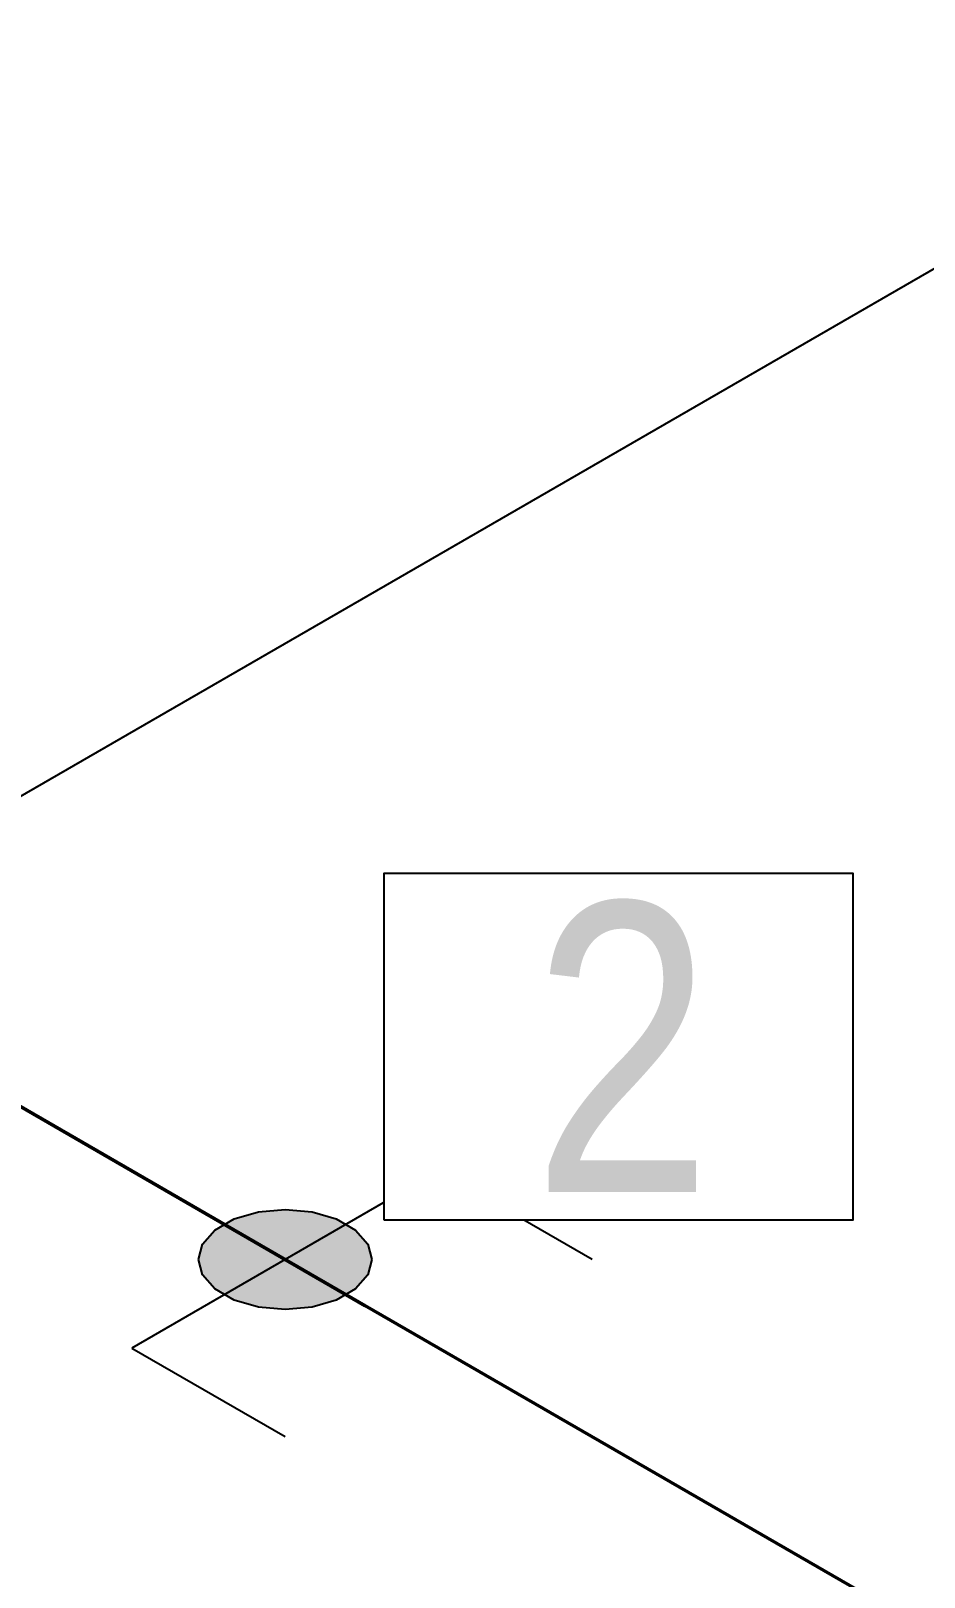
# Model space of a CAD drawing. Header units: millimetres. Extents: x 0 to 594, y 0 to 420.
# Drawn here: x 132.95 to 140.66, y 346.92 to 360.28 of the extents above; entities that cross this region are included whole.
import ezdxf
from ezdxf.enums import TextEntityAlignment as Align

# ---------------------------------------------------------------- set-up
doc = ezdxf.new("R2010")
doc.units = ezdxf.units.MM
doc.header["$LTSCALE"] = 0.25
for name, color, linetype in [('용접', 1, 'Continuous'), ('주석', 7, 'Continuous'), ('치수', 1, 'Continuous')]:
    doc.layers.add(name, color=color, linetype=linetype)
doc.layers.add('파이프 작은 보어', color=30, linetype='Continuous', lineweight=50)
doc.styles.add('AdskIsoAnnotation', font='arial.ttf', dxfattribs={"width": 0.8, "height": 1})
doc.styles.add('AdskIsoMetric', font='arial.ttf', dxfattribs={"width": 0.8, "height": 2.5})
doc.styles.add('AdskIsoMetric-30', font='arial.ttf', dxfattribs={"width": 0.8, "height": 2.5})
doc.styles.add('AdskIsoMetric30', font='arial.ttf', dxfattribs={"width": 0.8, "oblique": 30, "height": 2.5})
doc.dimstyles.new('AdskIsoMetric', dxfattribs={"dimtxt": 2.5, "dimasz": 2.5, "dimexe": 1, "dimexo": 2, "dimgap": 0.8, "dimtad": 1, "dimdec": 0, "dimrnd": 1, "dimzin": 0, "dimdsep": 46, "dimtxsty": 'AdskIsoMetric', "dimcen": 0, "dimclrt": 7, "dimadec": 0, "dimazin": 0, "dimtfac": 1, "dimtdec": 0, "dimtmove": 1, "dimatfit": 3, "dimfxl": 0, "dimfrac": 2, "dimtolj": 1, "dimtzin": 0, "dimarcsym": 0})

# ---------------------------------------------------------------- blocks, each defined once
blk = doc.blocks.new('*D71')
at = {"layer": 'Defpoints', "color": 0}
for p in [(143.521, 371.866), (130.531, 364.366), (130.531, 352.324)]:
    blk.add_point(p, dxfattribs=at)
at = {"layer": '치수', "color": 0, "lineweight": -2}
for p, q in [((132.531, 365.52), (144.521, 372.443)), ((143.521, 362.324), (143.521, 369.366)), ((132.531, 353.478), (144.521, 360.401))]:
    blk.add_line(p, q, dxfattribs=at)
at = {"layer": '치수', "color": 0}
for points in [[(143.105, 369.366), (143.938, 369.366), (143.521, 371.866)], [(143.105, 362.324), (143.938, 362.324), (143.521, 359.824)]]:
    blk.add_solid(points, dxfattribs=at)
at = {"layer": '치수', "color": 7, "insert": (141.254, 364.536), "char_height": 2.5, "attachment_point": 5, "rotation": 90, "style": 'AdskIsoMetric-30'}
blk.add_mtext('\\A1;1982', dxfattribs=at)
blk = doc.blocks.new('*D72')
at = {"layer": 'Defpoints', "color": 0}
for p in [(143.521, 359.824), (130.531, 352.324), (151.45, 340.246)]:
    blk.add_point(p, dxfattribs=at)
at = {"layer": '치수', "color": 0, "lineweight": -2}
for p, q in [((132.531, 353.478), (144.521, 360.401)), ((162.275, 348.996), (145.687, 358.574)), ((153.45, 341.401), (165.44, 348.323))]:
    blk.add_line(p, q, dxfattribs=at)
at = {"layer": '치수', "color": 0}
for points in [[(145.895, 358.934), (145.478, 358.213), (143.521, 359.824)], [(162.484, 349.357), (162.067, 348.635), (164.44, 347.746)]]:
    blk.add_solid(points, dxfattribs=at)
at = {"layer": '치수', "color": 7, "insert": (156.226, 355.081), "char_height": 2.5, "attachment_point": 5, "rotation": 330, "style": 'AdskIsoMetric30'}
blk.add_mtext('\\A1;424', dxfattribs=at)
blk = doc.blocks.new('엘보우-20-Iso2DSkew90')
at = {"color": 0, "linetype": 'ByBlock', "lineweight": -2, "extrusion": (0.707107, 0.408248, -0.57735)}
for p, q in [((0, 0.798), (0, 6.124)), ((5.303, -3.062), (0.691, -0.399))]:
    blk.add_line(p, q, dxfattribs=at)
at = {"linetype": 'ByBlock', "extrusion": (-1.79415e-16, 8.87111e-17, -1)}
blk.add_ellipse((0.691, 0.399), major_axis=(-0.489, 0.846), ratio=0.57735, start_param=3.926991, end_param=5.497787, dxfattribs=at)
blk = doc.blocks.new('SocketWeld-2-IsoLeft')
blk.add_hatch(color=256).paths.add_polyline_path([(0.04045, 0.01697), (0.0406, 0.0168), (0.04074, 0.01664), (0.04089, 0.01648), (0.04103, 0.01631), (0.04118, 0.01615), (0.04132, 0.01598), (0.04147, 0.01582), (0.04161, 0.01565), (0.04176, 0.01549), (0.0419, 0.01533), (0.04205, 0.01516), (0.04219, 0.015), (0.04234, 0.01483), (0.04248, 0.01467), (0.04262, 0.0145), (0.04277, 0.01434), (0.04291, 0.01418), (0.04306, 0.01401), (0.0432, 0.01385), (0.04335, 0.01368), (0.04349, 0.01352), (0.04364, 0.01335), (0.04378, 0.01319), (0.04393, 0.01303), (0.04407, 0.01286), (0.04422, 0.0127), (0.04436, 0.01253), (0.04451, 0.01237), (0.04465, 0.01221), (0.0448, 0.01204), (0.04494, 0.01188), (0.04509, 0.01171), (0.04523, 0.01155), (0.04538, 0.01138), (0.04552, 0.01122), (0.04567, 0.01106), (0.04581, 0.01089), (0.04596, 0.01073), (0.0461, 0.01056), (0.04625, 0.0104), (0.04639, 0.01023), (0.04654, 0.01007), (0.04668, 0.00991), (0.04683, 0.00974), (0.04697, 0.00958), (0.04712, 0.00941), (0.04726, 0.00925), (0.04741, 0.00908), (0.04755, 0.00892), (0.04755, 0.00892), (0.0476, 0.00874), (0.04765, 0.00856), (0.0477, 0.00837), (0.04775, 0.00819), (0.0478, 0.00801), (0.04785, 0.00783), (0.0479, 0.00765), (0.04795, 0.00746), (0.048, 0.00728), (0.04805, 0.0071), (0.0481, 0.00692), (0.04815, 0.00674), (0.0482, 0.00655), (0.04825, 0.00637), (0.0483, 0.00619), (0.04835, 0.00601), (0.0484, 0.00583), (0.04845, 0.00564), (0.0485, 0.00546), (0.04855, 0.00528), (0.0486, 0.0051), (0.04865, 0.00492), (0.0487, 0.00473), (0.04875, 0.00455), (0.0488, 0.00437), (0.04885, 0.00419), (0.0489, 0.00401), (0.04895, 0.00382), (0.049, 0.00364), (0.04905, 0.00346), (0.0491, 0.00328), (0.04915, 0.00309), (0.0492, 0.00291), (0.04925, 0.00273), (0.0493, 0.00255), (0.04935, 0.00237), (0.0494, 0.00218), (0.04945, 0.002), (0.0495, 0.00182), (0.04955, 0.00164), (0.0496, 0.00146), (0.04965, 0.00127), (0.0497, 0.00109), (0.04975, 0.00091), (0.0498, 0.00073), (0.04985, 0.00055), (0.0499, 0.00036), (0.04995, 0.00018), (0.05, 0), (0.05, 0), (0.04995, -0.00018), (0.0499, -0.00036), (0.04985, -0.00055), (0.0498, -0.00073), (0.04975, -0.00091), (0.0497, -0.00109), (0.04965, -0.00127), (0.0496, -0.00146), (0.04955, -0.00164), (0.0495, -0.00182), (0.04945, -0.002), (0.0494, -0.00218), (0.04935, -0.00237), (0.0493, -0.00255), (0.04925, -0.00273), (0.0492, -0.00291), (0.04915, -0.00309), (0.0491, -0.00328), (0.04905, -0.00346), (0.049, -0.00364), (0.04895, -0.00382), (0.0489, -0.00401), (0.04885, -0.00419), (0.0488, -0.00437), (0.04875, -0.00455), (0.0487, -0.00473), (0.04865, -0.00492), (0.0486, -0.0051), (0.04855, -0.00528), (0.0485, -0.00546), (0.04845, -0.00564), (0.0484, -0.00583), (0.04835, -0.00601), (0.0483, -0.00619), (0.04825, -0.00637), (0.0482, -0.00655), (0.04815, -0.00674), (0.0481, -0.00692), (0.04805, -0.0071), (0.048, -0.00728), (0.04795, -0.00746), (0.0479, -0.00765), (0.04785, -0.00783), (0.0478, -0.00801), (0.04775, -0.00819), (0.0477, -0.00837), (0.04765, -0.00856), (0.0476, -0.00874), (0.04755, -0.00892), (0.04755, -0.00892), (0.04741, -0.00908), (0.04726, -0.00925), (0.04712, -0.00941), (0.04697, -0.00958), (0.04683, -0.00974), (0.04668, -0.00991), (0.04654, -0.01007), (0.04639, -0.01023), (0.04625, -0.0104), (0.0461, -0.01056), (0.04596, -0.01073), (0.04581, -0.01089), (0.04567, -0.01106), (0.04552, -0.01122), (0.04538, -0.01138), (0.04523, -0.01155), (0.04509, -0.01171), (0.04494, -0.01188), (0.0448, -0.01204), (0.04465, -0.01221), (0.04451, -0.01237), (0.04436, -0.01253), (0.04422, -0.0127), (0.04407, -0.01286), (0.04393, -0.01303), (0.04378, -0.01319), (0.04364, -0.01335), (0.04349, -0.01352), (0.04335, -0.01368), (0.0432, -0.01385), (0.04306, -0.01401), (0.04291, -0.01418), (0.04277, -0.01434), (0.04262, -0.0145), (0.04248, -0.01467), (0.04234, -0.01483), (0.04219, -0.015), (0.04205, -0.01516), (0.0419, -0.01533), (0.04176, -0.01549), (0.04161, -0.01565), (0.04147, -0.01582), (0.04132, -0.01598), (0.04118, -0.01615), (0.04103, -0.01631), (0.04089, -0.01648), (0.04074, -0.01664), (0.0406, -0.0168), (0.04045, -0.01697), (0.04045, -0.01697), (0.04023, -0.0171), (0.04, -0.01723), (0.03977, -0.01736), (0.03955, -0.01749), (0.03932, -0.01762), (0.0391, -0.01775), (0.03887, -0.01788), (0.03864, -0.01801), (0.03842, -0.01814), (0.03819, -0.01827), (0.03797, -0.0184), (0.03774, -0.01853), (0.03752, -0.01866), (0.03729, -0.01879), (0.03706, -0.01892), (0.03684, -0.01905), (0.03661, -0.01918), (0.03639, -0.01931), (0.03616, -0.01944), (0.03594, -0.01957), (0.03571, -0.0197), (0.03548, -0.01984), (0.03526, -0.01997), (0.03503, -0.0201), (0.03481, -0.02023), (0.03458, -0.02036), (0.03436, -0.02049), (0.03413, -0.02062), (0.0339, -0.02075), (0.03368, -0.02088), (0.03345, -0.02101), (0.03323, -0.02114), (0.033, -0.02127), (0.03278, -0.0214), (0.03255, -0.02153), (0.03232, -0.02166), (0.0321, -0.02179), (0.03187, -0.02192), (0.03165, -0.02205), (0.03142, -0.02218), (0.0312, -0.02231), (0.03097, -0.02244), (0.03074, -0.02257), (0.03052, -0.0227), (0.03029, -0.02283), (0.03007, -0.02296), (0.02984, -0.02309), (0.02962, -0.02322), (0.02939, -0.02335), (0.02939, -0.02335), (0.0291, -0.02344), (0.02882, -0.02352), (0.02854, -0.02361), (0.02825, -0.02369), (0.02797, -0.02377), (0.02768, -0.02386), (0.0274, -0.02394), (0.02711, -0.02402), (0.02683, -0.02411), (0.02654, -0.02419), (0.02626, -0.02427), (0.02598, -0.02436), (0.02569, -0.02444), (0.02541, -0.02453), (0.02512, -0.02461), (0.02484, -0.02469), (0.02455, -0.02478), (0.02427, -0.02486), (0.02398, -0.02494), (0.0237, -0.02503), (0.02342, -0.02511), (0.02313, -0.0252), (0.02285, -0.02528), (0.02256, -0.02536), (0.02228, -0.02545), (0.02199, -0.02553), (0.02171, -0.02561), (0.02142, -0.0257), (0.02114, -0.02578), (0.02086, -0.02586), (0.02057, -0.02595), (0.02029, -0.02603), (0.02, -0.02612), (0.01972, -0.0262), (0.01943, -0.02628), (0.01915, -0.02637), (0.01886, -0.02645), (0.01858, -0.02653), (0.0183, -0.02662), (0.01801, -0.0267), (0.01773, -0.02679), (0.01744, -0.02687), (0.01716, -0.02695), (0.01687, -0.02704), (0.01659, -0.02712), (0.0163, -0.0272), (0.01602, -0.02729), (0.01574, -0.02737), (0.01545, -0.02745), (0.01545, -0.02745), (0.01514, -0.02748), (0.01482, -0.02751), (0.0145, -0.02754), (0.01419, -0.02757), (0.01387, -0.0276), (0.01356, -0.02763), (0.01324, -0.02766), (0.01293, -0.02769), (0.01261, -0.02771), (0.0123, -0.02774), (0.01198, -0.02777), (0.01167, -0.0278), (0.01135, -0.02783), (0.01104, -0.02786), (0.01072, -0.02789), (0.01041, -0.02792), (0.01009, -0.02794), (0.00978, -0.02797), (0.00946, -0.028), (0.00914, -0.02803), (0.00883, -0.02806), (0.00851, -0.02809), (0.0082, -0.02812), (0.00788, -0.02815), (0.00757, -0.02818), (0.00725, -0.0282), (0.00694, -0.02823), (0.00662, -0.02826), (0.00631, -0.02829), (0.00599, -0.02832), (0.00568, -0.02835), (0.00536, -0.02838), (0.00505, -0.02841), (0.00473, -0.02844), (0.00441, -0.02846), (0.0041, -0.02849), (0.00378, -0.02852), (0.00347, -0.02855), (0.00315, -0.02858), (0.00284, -0.02861), (0.00252, -0.02864), (0.00221, -0.02867), (0.00189, -0.02869), (0.00158, -0.02872), (0.00126, -0.02875), (0.00095, -0.02878), (0.00063, -0.02881), (0.00032, -0.02884), (0, -0.02887), (0, -0.02887), (-0.00032, -0.02884), (-0.00063, -0.02881), (-0.00095, -0.02878), (-0.00126, -0.02875), (-0.00158, -0.02872), (-0.00189, -0.02869), (-0.00221, -0.02867), (-0.00252, -0.02864), (-0.00284, -0.02861), (-0.00315, -0.02858), (-0.00347, -0.02855), (-0.00378, -0.02852), (-0.0041, -0.02849), (-0.00441, -0.02846), (-0.00473, -0.02844), (-0.00505, -0.02841), (-0.00536, -0.02838), (-0.00568, -0.02835), (-0.00599, -0.02832), (-0.00631, -0.02829), (-0.00662, -0.02826), (-0.00694, -0.02823), (-0.00725, -0.0282), (-0.00757, -0.02818), (-0.00788, -0.02815), (-0.0082, -0.02812), (-0.00851, -0.02809), (-0.00883, -0.02806), (-0.00914, -0.02803), (-0.00946, -0.028), (-0.00978, -0.02797), (-0.01009, -0.02794), (-0.01041, -0.02792), (-0.01072, -0.02789), (-0.01104, -0.02786), (-0.01135, -0.02783), (-0.01167, -0.0278), (-0.01198, -0.02777), (-0.0123, -0.02774), (-0.01261, -0.02771), (-0.01293, -0.02769), (-0.01324, -0.02766), (-0.01356, -0.02763), (-0.01387, -0.0276), (-0.01419, -0.02757), (-0.0145, -0.02754), (-0.01482, -0.02751), (-0.01514, -0.02748), (-0.01545, -0.02745), (-0.01545, -0.02745), (-0.01574, -0.02737), (-0.01602, -0.02729), (-0.0163, -0.0272), (-0.01659, -0.02712), (-0.01687, -0.02704), (-0.01716, -0.02695), (-0.01744, -0.02687), (-0.01773, -0.02679), (-0.01801, -0.0267), (-0.0183, -0.02662), (-0.01858, -0.02653), (-0.01886, -0.02645), (-0.01915, -0.02637), (-0.01943, -0.02628), (-0.01972, -0.0262), (-0.02, -0.02612), (-0.02029, -0.02603), (-0.02057, -0.02595), (-0.02086, -0.02586), (-0.02114, -0.02578), (-0.02142, -0.0257), (-0.02171, -0.02561), (-0.02199, -0.02553), (-0.02228, -0.02545), (-0.02256, -0.02536), (-0.02285, -0.02528), (-0.02313, -0.0252), (-0.02342, -0.02511), (-0.0237, -0.02503), (-0.02398, -0.02494), (-0.02427, -0.02486), (-0.02455, -0.02478), (-0.02484, -0.02469), (-0.02512, -0.02461), (-0.02541, -0.02453), (-0.02569, -0.02444), (-0.02598, -0.02436), (-0.02626, -0.02427), (-0.02654, -0.02419), (-0.02683, -0.02411), (-0.02711, -0.02402), (-0.0274, -0.02394), (-0.02768, -0.02386), (-0.02797, -0.02377), (-0.02825, -0.02369), (-0.02854, -0.02361), (-0.02882, -0.02352), (-0.0291, -0.02344), (-0.02939, -0.02335), (-0.02939, -0.02335), (-0.02962, -0.02322), (-0.02984, -0.02309), (-0.03007, -0.02296), (-0.03029, -0.02283), (-0.03052, -0.0227), (-0.03074, -0.02257), (-0.03097, -0.02244), (-0.0312, -0.02231), (-0.03142, -0.02218), (-0.03165, -0.02205), (-0.03187, -0.02192), (-0.0321, -0.02179), (-0.03232, -0.02166), (-0.03255, -0.02153), (-0.03278, -0.0214), (-0.033, -0.02127), (-0.03323, -0.02114), (-0.03345, -0.02101), (-0.03368, -0.02088), (-0.0339, -0.02075), (-0.03413, -0.02062), (-0.03436, -0.02049), (-0.03458, -0.02036), (-0.03481, -0.02023), (-0.03503, -0.0201), (-0.03526, -0.01997), (-0.03548, -0.01984), (-0.03571, -0.0197), (-0.03594, -0.01957), (-0.03616, -0.01944), (-0.03639, -0.01931), (-0.03661, -0.01918), (-0.03684, -0.01905), (-0.03706, -0.01892), (-0.03729, -0.01879), (-0.03752, -0.01866), (-0.03774, -0.01853), (-0.03797, -0.0184), (-0.03819, -0.01827), (-0.03842, -0.01814), (-0.03864, -0.01801), (-0.03887, -0.01788), (-0.0391, -0.01775), (-0.03932, -0.01762), (-0.03955, -0.01749), (-0.03977, -0.01736), (-0.04, -0.01723), (-0.04023, -0.0171), (-0.04045, -0.01697), (-0.04045, -0.01697), (-0.0406, -0.0168), (-0.04074, -0.01664), (-0.04089, -0.01648), (-0.04103, -0.01631), (-0.04118, -0.01615), (-0.04132, -0.01598), (-0.04147, -0.01582), (-0.04161, -0.01565), (-0.04176, -0.01549), (-0.0419, -0.01533), (-0.04205, -0.01516), (-0.04219, -0.015), (-0.04234, -0.01483), (-0.04248, -0.01467), (-0.04262, -0.0145), (-0.04277, -0.01434), (-0.04291, -0.01418), (-0.04306, -0.01401), (-0.0432, -0.01385), (-0.04335, -0.01368), (-0.04349, -0.01352), (-0.04364, -0.01335), (-0.04378, -0.01319), (-0.04393, -0.01303), (-0.04407, -0.01286), (-0.04422, -0.0127), (-0.04436, -0.01253), (-0.04451, -0.01237), (-0.04465, -0.01221), (-0.0448, -0.01204), (-0.04494, -0.01188), (-0.04509, -0.01171), (-0.04523, -0.01155), (-0.04538, -0.01138), (-0.04552, -0.01122), (-0.04567, -0.01106), (-0.04581, -0.01089), (-0.04596, -0.01073), (-0.0461, -0.01056), (-0.04625, -0.0104), (-0.04639, -0.01023), (-0.04654, -0.01007), (-0.04668, -0.00991), (-0.04683, -0.00974), (-0.04697, -0.00958), (-0.04712, -0.00941), (-0.04726, -0.00925), (-0.04741, -0.00908), (-0.04755, -0.00892), (-0.04755, -0.00892), (-0.0476, -0.00874), (-0.04765, -0.00856), (-0.0477, -0.00837), (-0.04775, -0.00819), (-0.0478, -0.00801), (-0.04785, -0.00783), (-0.0479, -0.00765), (-0.04795, -0.00746), (-0.048, -0.00728), (-0.04805, -0.0071), (-0.0481, -0.00692), (-0.04815, -0.00674), (-0.0482, -0.00655), (-0.04825, -0.00637), (-0.0483, -0.00619), (-0.04835, -0.00601), (-0.0484, -0.00583), (-0.04845, -0.00564), (-0.0485, -0.00546), (-0.04855, -0.00528), (-0.0486, -0.0051), (-0.04865, -0.00492), (-0.0487, -0.00473), (-0.04875, -0.00455), (-0.0488, -0.00437), (-0.04885, -0.00419), (-0.0489, -0.00401), (-0.04895, -0.00382), (-0.049, -0.00364), (-0.04905, -0.00346), (-0.0491, -0.00328), (-0.04915, -0.00309), (-0.0492, -0.00291), (-0.04925, -0.00273), (-0.0493, -0.00255), (-0.04935, -0.00237), (-0.0494, -0.00218), (-0.04945, -0.002), (-0.0495, -0.00182), (-0.04955, -0.00164), (-0.0496, -0.00146), (-0.04965, -0.00127), (-0.0497, -0.00109), (-0.04975, -0.00091), (-0.0498, -0.00073), (-0.04985, -0.00055), (-0.0499, -0.00036), (-0.04995, -0.00018), (-0.05, 0), (-0.05, 0), (-0.04995, 0.00018), (-0.0499, 0.00036), (-0.04985, 0.00055), (-0.0498, 0.00073), (-0.04975, 0.00091), (-0.0497, 0.00109), (-0.04965, 0.00127), (-0.0496, 0.00146), (-0.04955, 0.00164), (-0.0495, 0.00182), (-0.04945, 0.002), (-0.0494, 0.00218), (-0.04935, 0.00237), (-0.0493, 0.00255), (-0.04925, 0.00273), (-0.0492, 0.00291), (-0.04915, 0.00309), (-0.0491, 0.00328), (-0.04905, 0.00346), (-0.049, 0.00364), (-0.04895, 0.00382), (-0.0489, 0.00401), (-0.04885, 0.00419), (-0.0488, 0.00437), (-0.04875, 0.00455), (-0.0487, 0.00473), (-0.04865, 0.00492), (-0.0486, 0.0051), (-0.04855, 0.00528), (-0.0485, 0.00546), (-0.04845, 0.00564), (-0.0484, 0.00583), (-0.04835, 0.00601), (-0.0483, 0.00619), (-0.04825, 0.00637), (-0.0482, 0.00655), (-0.04815, 0.00674), (-0.0481, 0.00692), (-0.04805, 0.0071), (-0.048, 0.00728), (-0.04795, 0.00746), (-0.0479, 0.00765), (-0.04785, 0.00783), (-0.0478, 0.00801), (-0.04775, 0.00819), (-0.0477, 0.00837), (-0.04765, 0.00856), (-0.0476, 0.00874), (-0.04755, 0.00892), (-0.04755, 0.00892), (-0.04741, 0.00908), (-0.04726, 0.00925), (-0.04712, 0.00941), (-0.04697, 0.00958), (-0.04683, 0.00974), (-0.04668, 0.00991), (-0.04654, 0.01007), (-0.04639, 0.01023), (-0.04625, 0.0104), (-0.0461, 0.01056), (-0.04596, 0.01073), (-0.04581, 0.01089), (-0.04567, 0.01106), (-0.04552, 0.01122), (-0.04538, 0.01138), (-0.04523, 0.01155), (-0.04509, 0.01171), (-0.04494, 0.01188), (-0.0448, 0.01204), (-0.04465, 0.01221), (-0.04451, 0.01237), (-0.04436, 0.01253), (-0.04422, 0.0127), (-0.04407, 0.01286), (-0.04393, 0.01303), (-0.04378, 0.01319), (-0.04364, 0.01335), (-0.04349, 0.01352), (-0.04335, 0.01368), (-0.0432, 0.01385), (-0.04306, 0.01401), (-0.04291, 0.01418), (-0.04277, 0.01434), (-0.04262, 0.0145), (-0.04248, 0.01467), (-0.04234, 0.01483), (-0.04219, 0.015), (-0.04205, 0.01516), (-0.0419, 0.01533), (-0.04176, 0.01549), (-0.04161, 0.01565), (-0.04147, 0.01582), (-0.04132, 0.01598), (-0.04118, 0.01615), (-0.04103, 0.01631), (-0.04089, 0.01648), (-0.04074, 0.01664), (-0.0406, 0.0168), (-0.04045, 0.01697), (-0.04045, 0.01697), (-0.04023, 0.0171), (-0.04, 0.01723), (-0.03977, 0.01736), (-0.03955, 0.01749), (-0.03932, 0.01762), (-0.0391, 0.01775), (-0.03887, 0.01788), (-0.03864, 0.01801), (-0.03842, 0.01814), (-0.03819, 0.01827), (-0.03797, 0.0184), (-0.03774, 0.01853), (-0.03752, 0.01866), (-0.03729, 0.01879), (-0.03706, 0.01892), (-0.03684, 0.01905), (-0.03661, 0.01918), (-0.03639, 0.01931), (-0.03616, 0.01944), (-0.03594, 0.01957), (-0.03571, 0.0197), (-0.03548, 0.01984), (-0.03526, 0.01997), (-0.03503, 0.0201), (-0.03481, 0.02023), (-0.03458, 0.02036), (-0.03436, 0.02049), (-0.03413, 0.02062), (-0.0339, 0.02075), (-0.03368, 0.02088), (-0.03345, 0.02101), (-0.03323, 0.02114), (-0.033, 0.02127), (-0.03278, 0.0214), (-0.03255, 0.02153), (-0.03232, 0.02166), (-0.0321, 0.02179), (-0.03187, 0.02192), (-0.03165, 0.02205), (-0.03142, 0.02218), (-0.0312, 0.02231), (-0.03097, 0.02244), (-0.03074, 0.02257), (-0.03052, 0.0227), (-0.03029, 0.02283), (-0.03007, 0.02296), (-0.02984, 0.02309), (-0.02962, 0.02322), (-0.02939, 0.02335), (-0.02939, 0.02335), (-0.0291, 0.02344), (-0.02882, 0.02352), (-0.02854, 0.02361), (-0.02825, 0.02369), (-0.02797, 0.02377), (-0.02768, 0.02386), (-0.0274, 0.02394), (-0.02711, 0.02402), (-0.02683, 0.02411), (-0.02654, 0.02419), (-0.02626, 0.02427), (-0.02598, 0.02436), (-0.02569, 0.02444), (-0.02541, 0.02453), (-0.02512, 0.02461), (-0.02484, 0.02469), (-0.02455, 0.02478), (-0.02427, 0.02486), (-0.02398, 0.02494), (-0.0237, 0.02503), (-0.02342, 0.02511), (-0.02313, 0.0252), (-0.02285, 0.02528), (-0.02256, 0.02536), (-0.02228, 0.02545), (-0.02199, 0.02553), (-0.02171, 0.02561), (-0.02142, 0.0257), (-0.02114, 0.02578), (-0.02086, 0.02586), (-0.02057, 0.02595), (-0.02029, 0.02603), (-0.02, 0.02612), (-0.01972, 0.0262), (-0.01943, 0.02628), (-0.01915, 0.02637), (-0.01886, 0.02645), (-0.01858, 0.02653), (-0.0183, 0.02662), (-0.01801, 0.0267), (-0.01773, 0.02679), (-0.01744, 0.02687), (-0.01716, 0.02695), (-0.01687, 0.02704), (-0.01659, 0.02712), (-0.0163, 0.0272), (-0.01602, 0.02729), (-0.01574, 0.02737), (-0.01545, 0.02745), (-0.01545, 0.02745), (-0.01514, 0.02748), (-0.01482, 0.02751), (-0.0145, 0.02754), (-0.01419, 0.02757), (-0.01387, 0.0276), (-0.01356, 0.02763), (-0.01324, 0.02766), (-0.01293, 0.02769), (-0.01261, 0.02771), (-0.0123, 0.02774), (-0.01198, 0.02777), (-0.01167, 0.0278), (-0.01135, 0.02783), (-0.01104, 0.02786), (-0.01072, 0.02789), (-0.01041, 0.02792), (-0.01009, 0.02794), (-0.00978, 0.02797), (-0.00946, 0.028), (-0.00914, 0.02803), (-0.00883, 0.02806), (-0.00851, 0.02809), (-0.0082, 0.02812), (-0.00788, 0.02815), (-0.00757, 0.02818), (-0.00725, 0.0282), (-0.00694, 0.02823), (-0.00662, 0.02826), (-0.00631, 0.02829), (-0.00599, 0.02832), (-0.00568, 0.02835), (-0.00536, 0.02838), (-0.00505, 0.02841), (-0.00473, 0.02844), (-0.00441, 0.02846), (-0.0041, 0.02849), (-0.00378, 0.02852), (-0.00347, 0.02855), (-0.00315, 0.02858), (-0.00284, 0.02861), (-0.00252, 0.02864), (-0.00221, 0.02867), (-0.00189, 0.02869), (-0.00158, 0.02872), (-0.00126, 0.02875), (-0.00095, 0.02878), (-0.00063, 0.02881), (-0.00032, 0.02884), (0, 0.02887), (0, 0.02887), (0.00032, 0.02884), (0.00063, 0.02881), (0.00095, 0.02878), (0.00126, 0.02875), (0.00158, 0.02872), (0.00189, 0.02869), (0.00221, 0.02867), (0.00252, 0.02864), (0.00284, 0.02861), (0.00315, 0.02858), (0.00347, 0.02855), (0.00378, 0.02852), (0.0041, 0.02849), (0.00441, 0.02846), (0.00473, 0.02844), (0.00505, 0.02841), (0.00536, 0.02838), (0.00568, 0.02835), (0.00599, 0.02832), (0.00631, 0.02829), (0.00662, 0.02826), (0.00694, 0.02823), (0.00725, 0.0282), (0.00757, 0.02818), (0.00788, 0.02815), (0.0082, 0.02812), (0.00851, 0.02809), (0.00883, 0.02806), (0.00914, 0.02803), (0.00946, 0.028), (0.00978, 0.02797), (0.01009, 0.02794), (0.01041, 0.02792), (0.01072, 0.02789), (0.01104, 0.02786), (0.01135, 0.02783), (0.01167, 0.0278), (0.01198, 0.02777), (0.0123, 0.02774), (0.01261, 0.02771), (0.01293, 0.02769), (0.01324, 0.02766), (0.01356, 0.02763), (0.01387, 0.0276), (0.01419, 0.02757), (0.0145, 0.02754), (0.01482, 0.02751), (0.01514, 0.02748), (0.01545, 0.02745), (0.01545, 0.02745), (0.01574, 0.02737), (0.01602, 0.02729), (0.0163, 0.0272), (0.01659, 0.02712), (0.01687, 0.02704), (0.01716, 0.02695), (0.01744, 0.02687), (0.01773, 0.02679), (0.01801, 0.0267), (0.0183, 0.02662), (0.01858, 0.02653), (0.01886, 0.02645), (0.01915, 0.02637), (0.01943, 0.02628), (0.01972, 0.0262), (0.02, 0.02612), (0.02029, 0.02603), (0.02057, 0.02595), (0.02086, 0.02586), (0.02114, 0.02578), (0.02142, 0.0257), (0.02171, 0.02561), (0.02199, 0.02553), (0.02228, 0.02545), (0.02256, 0.02536), (0.02285, 0.02528), (0.02313, 0.0252), (0.02342, 0.02511), (0.0237, 0.02503), (0.02398, 0.02494), (0.02427, 0.02486), (0.02455, 0.02478), (0.02484, 0.02469), (0.02512, 0.02461), (0.02541, 0.02453), (0.02569, 0.02444), (0.02598, 0.02436), (0.02626, 0.02427), (0.02654, 0.02419), (0.02683, 0.02411), (0.02711, 0.02402), (0.0274, 0.02394), (0.02768, 0.02386), (0.02797, 0.02377), (0.02825, 0.02369), (0.02854, 0.02361), (0.02882, 0.02352), (0.0291, 0.02344), (0.02939, 0.02335), (0.02939, 0.02335), (0.02962, 0.02322), (0.02984, 0.02309), (0.03007, 0.02296), (0.03029, 0.02283), (0.03052, 0.0227), (0.03074, 0.02257), (0.03097, 0.02244), (0.0312, 0.02231), (0.03142, 0.02218), (0.03165, 0.02205), (0.03187, 0.02192), (0.0321, 0.02179), (0.03232, 0.02166), (0.03255, 0.02153), (0.03278, 0.0214), (0.033, 0.02127), (0.03323, 0.02114), (0.03345, 0.02101), (0.03368, 0.02088), (0.0339, 0.02075), (0.03413, 0.02062), (0.03436, 0.02049), (0.03458, 0.02036), (0.03481, 0.02023), (0.03503, 0.0201), (0.03526, 0.01997), (0.03548, 0.01984), (0.03571, 0.0197), (0.03594, 0.01957), (0.03616, 0.01944), (0.03639, 0.01931), (0.03661, 0.01918), (0.03684, 0.01905), (0.03706, 0.01892), (0.03729, 0.01879), (0.03752, 0.01866), (0.03774, 0.01853), (0.03797, 0.0184), (0.03819, 0.01827), (0.03842, 0.01814), (0.03864, 0.01801), (0.03887, 0.01788), (0.0391, 0.01775), (0.03932, 0.01762), (0.03955, 0.01749), (0.03977, 0.01736), (0.04, 0.01723), (0.04023, 0.0171)], flags=0)
at = {"color": 0, "linetype": 'ByBlock', "lineweight": -2, "extrusion": (0, -0.816497, -0.57735)}
for p, q in [((0.08839, 0.05103), (0, 0.10206)), ((-0.08839, -0.05103), (0.08839, 0.05103)), ((-0.02939, 0.02335), (-0.01545, 0.02745)), ((-0.01545, 0.02745), (0, 0.02887)), ((0, 0.02887), (0.01545, 0.02745)), ((0.01545, 0.02745), (0.02939, 0.02335)), ((-0.04045, 0.01697), (-0.02939, 0.02335)), ((0.02939, 0.02335), (0.04045, 0.01697)), ((-0.05, 0), (-0.04755, 0.00892)), ((-0.04755, 0.00892), (-0.04045, 0.01697)), ((0.04045, 0.01697), (0.04755, 0.00892)), ((0.04755, 0.00892), (0.05, 0)), ((-0.17678, 0), (-0.08839, -0.05103)), ((-0.04755, -0.00892), (-0.05, 0)), ((0.05, 0), (0.04755, -0.00892)), ((-0.04045, -0.01697), (-0.04755, -0.00892)), ((-0.02939, -0.02335), (-0.04045, -0.01697)), ((0.04045, -0.01697), (0.02939, -0.02335)), ((0.04755, -0.00892), (0.04045, -0.01697)), ((-0.01545, -0.02745), (-0.02939, -0.02335)), ((0.02939, -0.02335), (0.01545, -0.02745)), ((0, -0.02887), (-0.01545, -0.02745)), ((0.01545, -0.02745), (0, -0.02887))]:
    blk.add_line(p, q, dxfattribs=at)
blk = doc.blocks.new('AnnoRect')
at = {"color": 0, "linetype": 'ByBlock', "lineweight": -2}
blk.add_wipeout([(-0.8095, -0.6), (-0.8095, 0.6), (0.8095, 0.6), (0.8095, -0.6)], dxfattribs=at)
blk.add_lwpolyline([(-0.8095, -0.6), (-0.8095, 0.6), (0.8095, 0.6), (0.8095, -0.6)], close=True, dxfattribs=at)
at = {"color": 0, "linetype": 'ByBlock', "lineweight": -2, "style": 'AdskIsoAnnotation', "width": 0.8}
blk.add_attdef('XX', text='', height=1, dxfattribs=at).set_placement((0, 0), align=Align.MIDDLE_CENTER)

msp = doc.modelspace()

# ---------------------------------------------------------------- linework, layer by layer
at = {"layer": '파이프 작은 보어'}
msp.add_lwpolyline([(146.8378, 342.9089), (135.1434, 349.6607)], dxfattribs=at)

# ---------------------------------------------------------------- block references
at = {"layer": '용접', "xscale": 15, "yscale": 15, "zscale": 15, "rotation": 179.9999999970148}
msp.add_blockref('SocketWeld-2-IsoLeft', (135.1434, 349.6607), dxfattribs=at)
at = {"layer": '파이프 작은 보어'}
msp.add_blockref('엘보우-20-Iso2DSkew90', (130.5311, 352.3236), dxfattribs=at)

# ---------------------------------------------------------------- dimensions: what is measured, and where the dimension line sits
at = {"layer": '치수'}
for base, p1, p2, angle, text, override, picture, middle in [((143.5215, 371.8655), (130.5311, 352.3236), (130.5311, 364.3655), 90, '1982', {"dimtad": 0, "dimlfac": 164.618856, "dimtxsty": 'AdskIsoMetric-30', "dimse1": 0, "dimse2": 0, "dimsd1": 0, "dimsd2": 0, "dimtmove": 1}, '*D71', (141.2543, 364.5356)), ((143.5215, 359.8236), (151.4501, 340.246), (130.5311, 352.3236), 150, '424', {"dimtad": 0, "dimlfac": 17.541624, "dimtxsty": 'AdskIsoMetric30', "dimse1": 0, "dimse2": 0, "dimsd1": 0, "dimsd2": 0, "dimtmove": 1}, '*D72', (156.226, 355.0809))]:
    dim = msp.add_linear_dim(base=base, p1=p1, p2=p2, angle=angle, text=text, dimstyle='AdskIsoMetric', override=override, dxfattribs=at)
    dim.commit()
    dim.dimension.update_dxf_attribs({"geometry": picture, "text_midpoint": middle, "dimtype": 160})

# ---------------------------------------------------------------- next in the draw order: block references
at = {"layer": '주석'}
ref = msp.add_blockref('AnnoRect', (138.0238, 351.5), dxfattribs=dict(at, xscale=2.5, yscale=2.5, zscale=2.5))
ref.add_attrib('XX_001', '2', (137.2796, 350.2449), dxfattribs={"layer": '0', "color": 0, "linetype": 'ByBlock', "lineweight": -2, "height": 2.5, "style": 'AdskIsoAnnotation', "width": 0.8})

doc.saveas('drawing.dxf')
